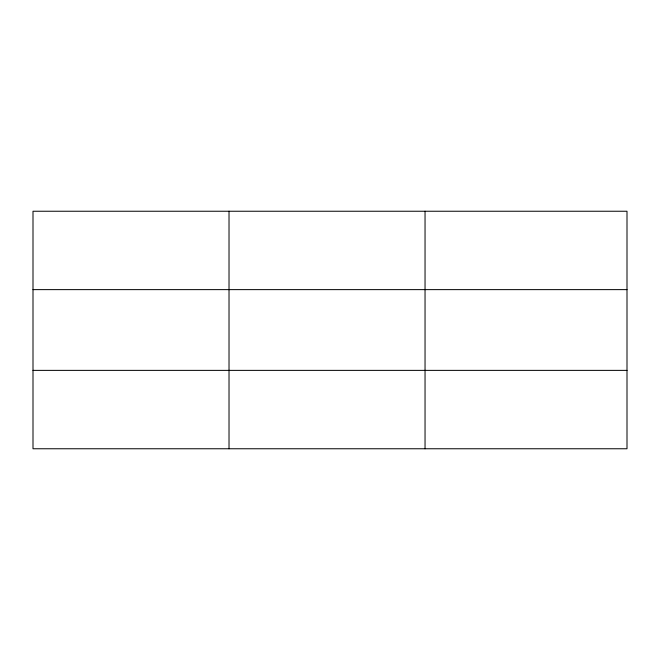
<?xml version="1.0" encoding="UTF-8"?>
<svg xmlns="http://www.w3.org/2000/svg" width="660" height="660" viewBox="0 0 660 660"><rect width="100%" height="100%" fill="white"/><g stroke="black" fill="none" stroke-linecap="round" stroke-linejoin="round"><path stroke-width="0.99" d="M229.02 448.759L229.02 211.241M425.04 448.759L425.04 211.241M627 370.375L627 448.759L33 448.759L33 211.241L627 211.241L627 370.375L33 370.375M33 289.625L627 289.625"/></g></svg>
